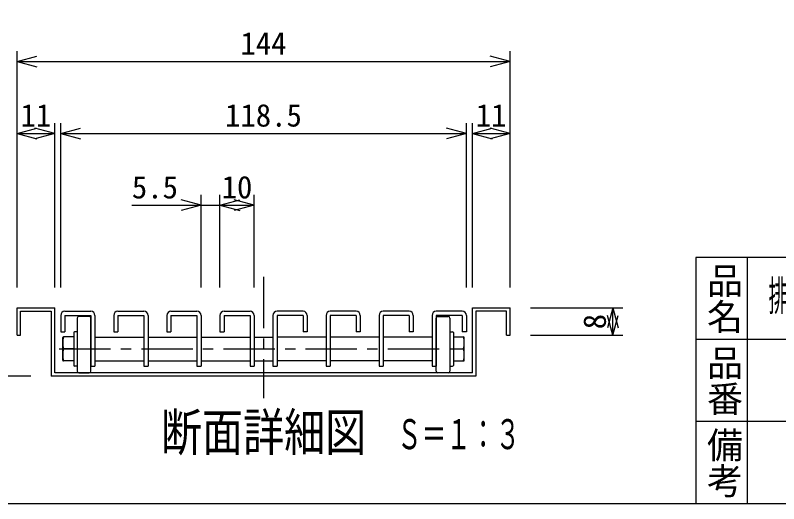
# Model space of a CAD drawing. Units: millimetres, scale not verified, with parts at other scales. Extents: x -1092 to 1092, y -744 to 696.
# Drawn here: x -238 to 357, y -744 to -363 of the extents above; entities that cross this region are included whole.
import ezdxf
from ezdxf.enums import TextEntityAlignment as Align

# ---------------------------------------------------------------- set-up
doc = ezdxf.new("R2010")
doc.units = ezdxf.units.MM
doc.header["$LTSCALE"] = 8
doc.linetypes.add('CHAIN1', pattern=[8, 5, -1, 1, -1])
for name, color, linetype in [('0-7_枠細線', 5, 'Continuous'), ('0-8_枠中線', 5, 'Continuous'), ('1-2_極細2', 2, 'Continuous'), ('1-3_細線2', 4, 'Continuous'), ('1-5_寸法2', 7, 'Continuous')]:
    doc.layers.add(name, color=color, linetype=linetype)
doc.styles.add('@ＭＳ ゴシック', font='')
doc.styles.add('ＭＳ ゴシック', font='')
doc.styles.get('@ＭＳ ゴシック').set_extended_font_data('@MS Gothic')
doc.styles.get('ＭＳ ゴシック').set_extended_font_data('MS Gothic')

msp = doc.modelspace()

# ---------------------------------------------------------------- linework, layer by layer
at = {"layer": '0-7_枠細線'}
for p, q in [((332, -552), (332, -744)), ((708, -616), (292, -616)), ((804, -680), (292, -680))]:
    msp.add_line(p, q, dxfattribs=at)
at = {"layer": '0-8_枠中線'}
msp.add_lwpolyline([(-1092, -744), (-1092, 696), (1092, 696), (1092, -744)], close=True, dxfattribs=at)
msp.add_lwpolyline([(1092, -552), (292, -552), (292, -744)], dxfattribs=at)
at = {"layer": '1-2_極細2', "linetype": 'CHAIN1'}
for p, q in [((-44.685, -567.243), (-44.685, -661.636)), ((-203.885, -623.371), (115.564, -623.371))]:
    msp.add_line(p, q, dxfattribs=at)
at = {"layer": '1-2_極細2'}
for p, q in [((-234.018, -594.038), (-210.018, -594.038)), ((-234.018, -612.705), (-234.018, -594.038)), ((-210.018, -594.038), (-210.018, -644.705)), ((-207.352, -642.038), (-207.352, -591.371)), ((117.982, -591.371), (147.315, -591.371)), ((117.982, -642.038), (117.982, -591.371)), ((144.648, -594.038), (120.648, -594.038)), ((144.648, -612.705), (144.648, -594.038)), ((147.315, -612.705), (147.315, -591.371)), ((-236.685, -612.705), (-234.018, -612.705)), ((144.648, -612.705), (147.315, -612.705)), ((-192.543, -623.371), (-200.555, -623.371)), ((103.173, -623.371), (111.185, -623.371)), ((117.982, -642.038), (-207.352, -642.038))]:
    msp.add_line(p, q, dxfattribs=at)
for points in [[(-236.685, -612.705), (-236.685, -591.371), (-207.352, -591.371)], [(120.648, -594.038), (120.648, -644.705), (-210.018, -644.705)]]:
    msp.add_lwpolyline(points, dxfattribs=at)
for centre, start, end in [((-180.4, -618.704), 166.96433, 193.03802), ((91.03, -618.704), 346.96198, 13.03567), ((-180.4, -628.039), 166.96198, 193.03567), ((91.03, -628.039), 346.96433, 13.03802)]:
    msp.add_arc(centre, 20.688, start, end, dxfattribs=at)
at = {"layer": '1-3_細線2'}
for p, q in [((-199.485, -594.038), (-179.218, -594.038)), ((-158.152, -594.038), (-137.885, -594.038)), ((-116.818, -594.038), (-96.552, -594.038)), ((-75.485, -594.038), (-55.218, -594.038)), ((-13.885, -594.038), (-34.152, -594.038)), ((27.448, -594.038), (7.182, -594.038)), ((68.782, -594.038), (48.515, -594.038)), ((110.115, -594.038), (89.848, -594.038)), ((-202.685, -597.238), (-202.685, -610.038)), ((-199.485, -597.238), (-179.218, -597.238)), ((-199.485, -597.238), (-199.485, -610.038)), ((-189.885, -599.371), (-189.885, -640.705)), ((-180.552, -598.038), (-188.552, -598.038)), ((-179.218, -597.238), (-179.218, -636.705)), ((-179.218, -640.705), (-179.218, -599.371)), ((-176.018, -597.238), (-176.018, -636.705)), ((-161.352, -597.238), (-161.352, -610.038)), ((-158.152, -597.238), (-137.885, -597.238)), ((-158.152, -597.238), (-158.152, -610.038)), ((-137.885, -597.238), (-137.885, -636.705)), ((-134.685, -597.238), (-134.685, -636.705)), ((-120.018, -597.238), (-120.018, -610.038)), ((-116.818, -597.238), (-116.818, -610.038)), ((-93.352, -597.238), (-93.352, -636.705)), ((-78.685, -597.238), (-78.685, -610.038)), ((-75.485, -597.238), (-75.485, -610.038)), ((-52.018, -597.238), (-52.018, -636.705)), ((-37.352, -597.238), (-37.352, -636.705)), ((-13.885, -597.238), (-13.885, -610.038)), ((-10.685, -597.238), (-10.685, -610.038)), ((3.982, -597.238), (3.982, -636.705)), ((27.448, -597.238), (7.182, -597.238)), ((7.182, -597.238), (7.182, -636.705)), ((27.448, -597.238), (27.448, -610.038)), ((30.648, -597.238), (30.648, -610.038)), ((45.315, -597.238), (45.315, -636.705)), ((68.782, -597.238), (48.515, -597.238)), ((48.515, -597.238), (48.515, -636.705)), ((68.782, -597.238), (68.782, -610.038)), ((71.982, -597.238), (71.982, -610.038)), ((86.648, -597.238), (86.648, -636.705)), ((89.848, -597.238), (89.848, -636.705)), ((110.115, -597.238), (89.848, -597.238)), ((89.848, -640.705), (89.848, -599.371)), ((91.182, -598.038), (99.182, -598.038)), ((100.515, -599.371), (100.515, -640.705)), ((110.115, -597.238), (110.115, -610.038)), ((113.315, -597.238), (113.315, -610.038)), ((-202.685, -610.038), (-199.485, -610.038)), ((-192.543, -610.571), (-192.543, -624.705)), ((-189.885, -610.038), (-192.01, -610.038)), ((-161.352, -610.038), (-158.152, -610.038)), ((-120.018, -610.038), (-116.818, -610.038)), ((-78.685, -610.038), (-75.485, -610.038)), ((-10.685, -610.038), (-13.885, -610.038)), ((30.648, -610.038), (27.448, -610.038)), ((71.982, -610.038), (68.782, -610.038)), ((100.515, -610.038), (102.64, -610.038)), ((103.173, -610.571), (103.173, -624.705)), ((113.315, -610.038), (110.115, -610.038)), ((-201.088, -632.171), (-201.088, -614.571)), ((-192.543, -614.038), (-200.555, -614.038)), ((-176.018, -614.171), (-137.885, -614.171)), ((-134.685, -614.171), (-96.552, -614.171)), ((-93.352, -614.171), (-55.218, -614.171)), ((-52.018, -614.171), (-37.352, -614.171)), ((3.982, -614.171), (-34.152, -614.171)), ((45.315, -614.171), (7.182, -614.171)), ((86.648, -614.171), (48.515, -614.171)), ((89.848, -616.478), (89.848, -627.065)), ((103.173, -614.038), (111.185, -614.038)), ((111.718, -632.171), (111.718, -614.571)), ((-192.543, -624.705), (-192.543, -636.171)), ((103.173, -624.705), (103.173, -636.171)), ((-192.543, -632.705), (-200.555, -632.705)), ((-176.018, -632.571), (-137.885, -632.571)), ((-134.685, -632.571), (-96.552, -632.571)), ((-93.352, -632.571), (-55.218, -632.571)), ((-52.018, -632.571), (-37.352, -632.571)), ((3.982, -632.571), (-34.152, -632.571)), ((45.315, -632.571), (7.182, -632.571)), ((86.648, -632.571), (48.515, -632.571)), ((103.173, -632.705), (111.185, -632.705)), ((-189.885, -636.705), (-192.01, -636.705)), ((-188.552, -642.038), (-180.552, -642.038)), ((-179.218, -636.705), (-176.018, -636.705)), ((-137.885, -636.705), (-134.685, -636.705)), ((-96.552, -636.705), (-93.352, -636.705)), ((-55.218, -636.705), (-52.018, -636.705)), ((-37.352, -636.705), (-34.152, -636.705)), ((3.982, -636.705), (7.182, -636.705)), ((45.315, -636.705), (48.515, -636.705)), ((86.648, -636.705), (89.848, -636.705)), ((99.182, -642.038), (91.182, -642.038)), ((100.515, -636.705), (102.64, -636.705))]:
    msp.add_line(p, q, dxfattribs=at)
for points in [[(-116.818, -597.238), (-96.552, -597.238), (-96.552, -636.705)], [(-75.485, -597.238), (-55.218, -597.238), (-55.218, -636.705)], [(-13.885, -597.238), (-34.152, -597.238), (-34.152, -636.705)]]:
    msp.add_lwpolyline(points, dxfattribs=at)
for centre, radius, start, end in [((-199.485, -597.238), 3.2, 90, 180), ((-179.218, -597.238), 3.2, 0, 90), ((-158.152, -597.238), 3.2, 90, 180), ((-137.885, -597.238), 3.2, 0, 90), ((-116.818, -597.238), 3.2, 90, 180), ((-96.552, -597.238), 3.2, 0, 90), ((-75.485, -597.238), 3.2, 90, 180), ((-55.218, -597.238), 3.2, 0, 90), ((-34.152, -597.238), 3.2, 90, 180), ((-13.885, -597.238), 3.2, 0, 90), ((7.182, -597.238), 3.2, 90, 180), ((27.448, -597.238), 3.2, 0, 90), ((48.515, -597.238), 3.2, 90, 180), ((68.782, -597.238), 3.2, 0, 90), ((89.848, -597.238), 3.2, 90, 180), ((110.115, -597.238), 3.2, 0, 90), ((-188.552, -599.371), 1.333, 90, 180), ((-180.552, -599.371), 1.333, 0, 90), ((91.182, -599.371), 1.333, 90, 180), ((99.182, -599.371), 1.333, 0, 90), ((-192.01, -610.571), 0.533, 90, 180), ((102.64, -610.571), 0.533, 0, 90), ((-200.555, -614.571), 0.533, 90, 180), ((111.185, -614.571), 0.533, 0, 90), ((-200.555, -632.171), 0.533, 180, 270), ((-192.01, -636.171), 0.533, 180, 270), ((102.64, -636.171), 0.533, 270, 360), ((111.185, -632.171), 0.533, 270, 360), ((-188.552, -640.705), 1.333, 180, 270), ((-180.552, -640.705), 1.333, 270, 360), ((91.182, -640.705), 1.333, 180, 270), ((99.182, -640.705), 1.333, 270, 360)]:
    msp.add_arc(centre, radius, start, end, dxfattribs=at)
at = {"layer": '1-5_寸法2'}
for p, q in [((-236.685, -575.371), (-236.685, -391.371)), ((147.315, -575.371), (147.315, -391.371)), ((-236.685, -399.371), (-221.23, -395.23)), ((147.315, -399.371), (131.86, -395.23)), ((-236.685, -399.371), (-221.23, -403.513)), ((-236.685, -399.371), (147.315, -399.371)), ((147.315, -399.371), (131.86, -403.513)), ((-236.685, -575.371), (-236.685, -447.371)), ((-236.685, -455.371), (-221.23, -451.23)), ((-207.352, -455.371), (-222.806, -451.23)), ((-207.352, -575.371), (-207.352, -447.371)), ((-202.685, -575.371), (-202.685, -447.371)), ((-202.685, -455.371), (-187.23, -451.23)), ((113.315, -455.371), (97.86, -451.23)), ((113.315, -575.371), (113.315, -447.371)), ((117.982, -575.371), (117.982, -447.371)), ((117.982, -455.371), (133.437, -451.23)), ((147.315, -455.371), (131.86, -451.23)), ((147.315, -575.371), (147.315, -447.371)), ((-236.685, -455.371), (-221.23, -459.513)), ((-236.685, -455.371), (-207.352, -455.371)), ((-207.352, -455.371), (-222.806, -459.513)), ((-202.685, -455.371), (-187.23, -459.513)), ((-202.685, -455.371), (113.315, -455.371)), ((113.315, -455.371), (97.86, -459.513)), ((117.982, -455.371), (133.437, -459.513)), ((117.982, -455.371), (147.315, -455.371)), ((147.315, -455.371), (131.86, -459.513)), ((-93.352, -575.371), (-93.352, -503.371)), ((-78.685, -575.371), (-78.685, -503.371)), ((-52.018, -575.371), (-52.018, -503.371)), ((-147.269, -511.371), (-78.685, -511.371)), ((-93.352, -511.371), (-108.806, -507.23)), ((-93.352, -511.371), (-108.806, -515.513)), ((-78.685, -511.371), (-63.23, -507.23)), ((-78.685, -511.371), (-63.23, -515.513)), ((-78.685, -511.371), (-52.018, -511.371)), ((-52.018, -511.371), (-67.473, -507.23)), ((-52.018, -511.371), (-67.473, -515.513)), ((163.315, -591.371), (235.315, -591.371)), ((227.315, -591.371), (223.174, -606.826)), ((227.315, -591.371), (231.456, -606.826)), ((227.315, -612.705), (227.315, -591.371)), ((227.315, -612.705), (223.174, -597.25)), ((227.315, -612.705), (231.456, -597.25)), ((163.315, -612.705), (235.315, -612.705)), ((-226.018, -644.705), (-324.685, -644.705))]:
    msp.add_line(p, q, dxfattribs=at)

# ---------------------------------------------------------------- texts
at = {"layer": '0-7_枠細線', "style": '@ＭＳ ゴシック'}
for s, p in [('品名', (298, -556)), ('品番', (298, -620)), ('備考', (298, -684))]:
    msp.add_text(s, height=20.53, rotation=270, dxfattribs=at).set_placement(p, align=Align.BOTTOM_LEFT)
at = {"layer": '0-7_枠細線', "style": 'ＭＳ ゴシック'}
for s, height, width, p in [('排水ユニット ＳＵＳグレーチング 浅型＋防水マス', 23.46, 0.45, (348.8, -600.751)), ('断面詳細図', 29.33, 0.8, (-124.685, -711.678)), ('Ｓ＝１：３', 23.46, 0.6, (59.233, -708.522))]:
    msp.add_text(s, height=height, dxfattribs=dict(at, width=width)).set_placement(p, align=Align.BOTTOM_LEFT)
at = {"layer": '1-5_寸法2', "style": 'ＭＳ ゴシック'}
for s, p in [('144', (-62.685, -399.371)), ('11', (-234.018, -455.371)), ('118.5', (-74.685, -455.371)), ('11', (120.648, -455.371)), ('5.5', (-147.269, -511.371)), ('10', (-77.352, -511.371))]:
    msp.add_text(s, height=17.6, dxfattribs=at).set_placement(p, align=Align.BOTTOM_LEFT)
msp.add_text('8', height=17.6, rotation=90, dxfattribs=at).set_placement((227.315, -608.038), align=Align.BOTTOM_LEFT)

doc.saveas('drawing.dxf')
